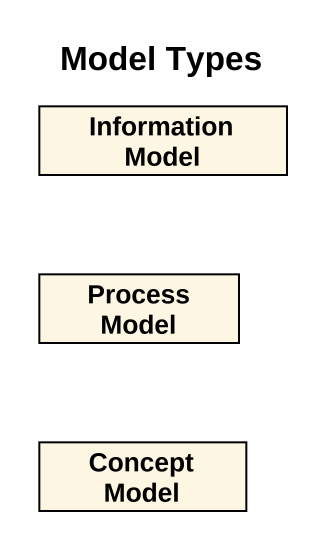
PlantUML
@startuml
title Model Types
hide circle
hide empty members
class "Information Model" as Information_Model
class "Process Model" as Process_Model
class "Concept Model" as Concept_Model
@enduml
